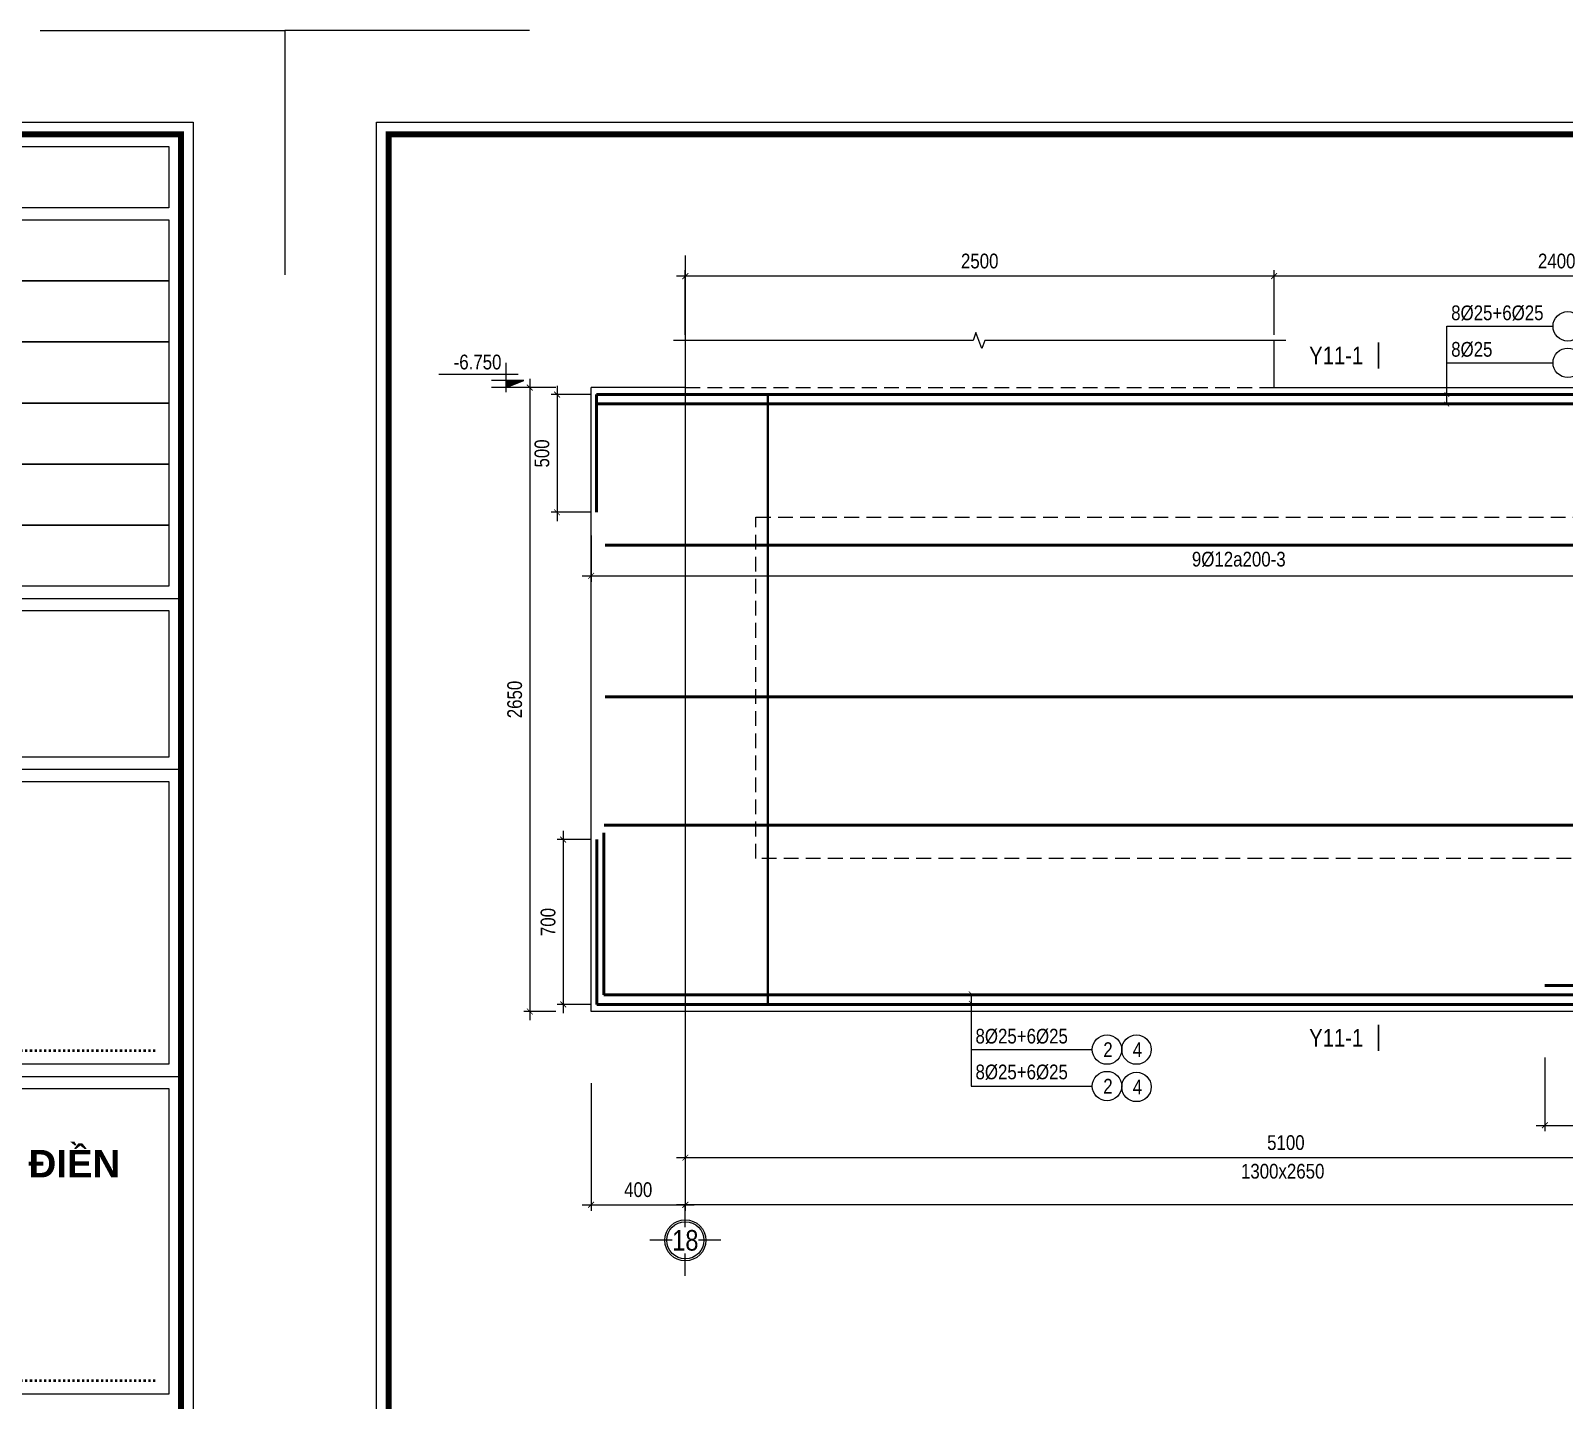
# Model space of a CAD drawing. Header units: millimetres. Extents: x 3014920 to 3563667, y -1638653 to -1356471.
# Drawn here: x 3148336 to 3154848, y -1611492 to -1605675 of the extents above; entities that cross this region are included whole.
import ezdxf
from ezdxf.enums import TextEntityAlignment as Align
from ezdxf.xclip import XClip

# ---------------------------------------------------------------- set-up
doc = ezdxf.new("R2010")
doc.units = ezdxf.units.MM
doc.header["$MEASUREMENT"] = 0
doc.header["$XCLIPFRAME"] = 0
doc.header["$PDMODE"] = 2
for name, pattern in [('6 TANG DIEN HINH 14-15$0$ACAD_ISO10W100', [18, 12, -3, 0, -3]), ('ACAD_ISO04W100', [30, 24, -3, 0, -3]), ('HIDDEN', [0.375, 0.25, -0.125])]:
    doc.linetypes.add(name, pattern=pattern)
doc.layers.get('0').update_dxf_attribs({"lineweight": 9})
doc.layers.get('Defpoints').update_dxf_attribs({"color": 10, "lineweight": 0})
for name, color, linetype, lineweight in [('2', 2, 'Continuous', 20), ('CDAI', 21, 'Continuous', 40), ('CTHEP', 50, 'Continuous', 50), ('DBAO', 90, 'Continuous', 13), ('DGIONG', 130, 'Continuous', 13), ('HATCH', 154, 'Continuous', 9), ('KTH', 154, 'Continuous', 9), ('Net khuat', 8, 'HIDDEN', 13), ('TEXT', 7, 'Continuous', 15), ('TRUC', 251, 'ACAD_ISO04W100', 9)]:
    doc.layers.add(name, color=color, linetype=linetype, lineweight=lineweight)
doc.layers.add('8', color=8, linetype='Continuous')
doc.styles.add('CHG_XX_Khung ten$0$A1 BORDER$0$Title Block DD$0$Arial - Bold', font='arialbd.ttf', dxfattribs={"height": 2.5})
doc.styles.add('HELVECONDENSE', font='VHELVCN_0.TTF')
doc.styles.add('Star-HelCon', font='VHELVCN_0.TTF')
doc.styles.add('TTP-HelCon', font='VHELVCN_0.TTF')
doc.styles.add('VNI-HELVE-CONDENSE', font='VHELVCN_0.TTF')
doc.dimstyles.new('kc-25', dxfattribs={"dimtxt": 62.5, "dimasz": 20, "dimexe": 20, "dimexo": 50, "dimgap": 25, "dimtad": 3, "dimdec": 0, "dimzin": 0, "dimdsep": 46, "dimtxsty": 'VNI-HELVE-CONDENSE', "dimblk": 'DIM', "dimcen": 2.5, "dimclrd": 256, "dimclre": 154, "dimclrt": 7, "dimaunit": 1, "dimadec": 0, "dimazin": 0, "dimtfac": 1, "dimtdec": 0, "dimtix": 1, "dimtmove": 0, "dimatfit": 3, "dimldrblk": 'DOT', "dimfxl": 1, "dimtolj": 1, "dimtzin": 0, "dimarcsym": 0})
doc.dimstyles.new('TTP-25', dxfattribs={"dimscale": 25, "dimtxt": 2.5, "dimasz": 1, "dimexe": 1, "dimexo": 1, "dimgap": 0.09, "dimtad": 0, "dimdec": 4, "dimrnd": 1, "dimzin": 9, "dimdsep": 46, "dimtxsty": 'TTP-HelCon', "dimblk": 'ARCHTICK', "dimcen": 0.09, "dimdle": 1.5, "dimclrd": 256, "dimclre": 256, "dimclrt": 7, "dimadec": 0, "dimazin": 0, "dimtfac": 1, "dimtdec": 4, "dimtmove": 0, "dimatfit": 3, "dimldrblk": 'ARCHTICK', "dimfxl": 1, "dimtvp": 1, "dimtolj": 1, "dimtzin": 0, "dimarcsym": 0})

# ---------------------------------------------------------------- blocks, each defined once
blk = doc.blocks.new('2Y-7')
at = {"layer": 'CTHEP'}
for p, q in [((43821.41112, -489.99789), (53.4545, -489.99789)), ((43821.41112, -949.99789), (53.4545, -949.99789)), ((43821.41112, -1409.99789), (53.4545, -1409.99789))]:
    blk.add_line(p, q, dxfattribs=at)
blk.add_lwpolyline([(30, -529.99859), (30, -30), (43870.00002, -30)], dxfattribs=at)
at = {"layer": 'DBAO', "linetype": 'Continuous', "flags": 128}
blk.add_lwpolyline([(0, -2000), (34299.99999, -2000), (34299.99999, -2750), (43900.00002, -2750), (43900.00002, 0)], dxfattribs=at)
blk = doc.blocks.new('_ArchTick')
at = {"color": 0, "linetype": 'ByBlock', "const_width": 0.15}
blk.add_lwpolyline([(-0.5, -0.5), (0.5, 0.5)], dxfattribs=at)
blk = doc.blocks.new('*D2740')
at = {"layer": 'Defpoints', "color": 0, "transparency": 16777216}
for p in [(400, 65.3), (10850, 65.3), (400, -475.6)]:
    blk.add_point(p, dxfattribs=at)
at = {"layer": 'KTH', "lineweight": -2, "transparency": 16777216}
for p, q in [((400, 40.3), (400, -500.6)), ((10850, 40.3), (10850, -500.6)), ((10887.5, -475.6), (362.5, -475.6))]:
    blk.add_line(p, q, dxfattribs=at)
at = {"layer": 'KTH', "lineweight": -2, "transparency": 16777216, "xscale": 25, "yscale": 25, "zscale": 25, "rotation": 180}
blk.add_blockref('_ArchTick', (400, -475.6), dxfattribs=at)
at = {"layer": 'KTH', "lineweight": -2, "transparency": 16777216, "xscale": 25, "yscale": 25, "zscale": 25}
blk.add_blockref('_ArchTick', (10850, -475.6), dxfattribs=at)
at = {"layer": 'KTH', "color": 7, "transparency": 16777216, "insert": (5625, -411.7), "char_height": 62.5, "attachment_point": 5, "style": 'TTP-HelCon'}
blk.add_mtext('\\A1;10450', dxfattribs=at)
blk = doc.blocks.new('*D2741')
at = {"layer": 'Defpoints', "color": 0, "transparency": 16777216}
for p in [(2900, 3468.4), (2900, 3194.4), (5300, 3194.4)]:
    blk.add_point(p, dxfattribs=at)
at = {"layer": 'KTH', "lineweight": -2, "transparency": 16777216}
for p, q in [((5337.5, 3468.4), (2862.5, 3468.4)), ((2900, 3219.4), (2900, 3493.4)), ((5300, 3219.4), (5300, 3493.4))]:
    blk.add_line(p, q, dxfattribs=at)
at = {"layer": 'KTH', "lineweight": -2, "transparency": 16777216, "xscale": 25, "yscale": 25, "zscale": 25, "rotation": 180}
blk.add_blockref('_ArchTick', (2900, 3468.4), dxfattribs=at)
at = {"layer": 'KTH', "lineweight": -2, "transparency": 16777216, "xscale": 25, "yscale": 25, "zscale": 25}
blk.add_blockref('_ArchTick', (5300, 3468.4), dxfattribs=at)
at = {"layer": 'KTH', "color": 7, "transparency": 16777216, "insert": (4100, 3532.3), "char_height": 62.5, "attachment_point": 5, "style": 'TTP-HelCon'}
blk.add_mtext('\\A1;2400', dxfattribs=at)
blk = doc.blocks.new('*D2743')
at = {"layer": 'Defpoints', "color": 0, "transparency": 16777216}
for p in [(0, 2392.6), (5500, 2392.6), (5500, 2195.4)]:
    blk.add_point(p, dxfattribs=at)
at = {"layer": 'KTH', "lineweight": -2, "transparency": 16777216}
for p, q in [((0, 2367.6), (0, 2170.4)), ((5500, 2367.6), (5500, 2170.4)), ((-37.5, 2195.4), (5537.5, 2195.4))]:
    blk.add_line(p, q, dxfattribs=at)
at = {"layer": 'KTH', "lineweight": -2, "transparency": 16777216, "xscale": 25, "yscale": 25, "zscale": 25, "rotation": 180}
blk.add_blockref('_ArchTick', (0, 2195.4), dxfattribs=at)
at = {"layer": 'KTH', "lineweight": -2, "transparency": 16777216, "xscale": 25, "yscale": 25, "zscale": 25}
blk.add_blockref('_ArchTick', (5500, 2195.4), dxfattribs=at)
at = {"layer": 'KTH', "color": 7, "transparency": 16777216, "insert": (2750, 2265.3), "char_height": 62.5, "attachment_point": 5, "style": 'TTP-HelCon'}
blk.add_mtext('\\A1;9Þ12a200-3', dxfattribs=at)
blk = doc.blocks.new('*D2745')
at = {"layer": 'Defpoints', "color": 0, "transparency": 16777216}
for p in [(-124.4, 2995.4), (-260.4, 345.4), (-124.4, 345.4)]:
    blk.add_point(p, dxfattribs=at)
at = {"layer": 'KTH', "lineweight": -2, "transparency": 16777216}
for p, q in [((-260.4, 3032.9), (-260.4, 307.9)), ((-149.4, 2995.4), (-285.4, 2995.4)), ((-149.4, 345.4), (-285.4, 345.4))]:
    blk.add_line(p, q, dxfattribs=at)
at = {"layer": 'KTH', "lineweight": -2, "transparency": 16777216, "xscale": 25, "yscale": 25, "zscale": 25}
for p, rotation in [((-260.4, 2995.4), 90), ((-260.4, 345.4), 270)]:
    blk.add_blockref('_ArchTick', p, dxfattribs=dict(at, rotation=rotation))
at = {"layer": 'KTH', "color": 7, "transparency": 16777216, "insert": (-324.3, 1670.4), "char_height": 62.5, "attachment_point": 5, "rotation": 90, "style": 'TTP-HelCon'}
blk.add_mtext('\\A1;2650', dxfattribs=at)
blk = doc.blocks.new('CODE')
at = {"layer": 'DBAO'}
for p, q in [((-62.5, -20), (-62.5, 105)), ((-62.5, 0), (-137.5, 30)), ((-137.5, 30), (0, 30)), ((-137.5, 0), (0, 0)), ((-112.5, 55), (223.6, 55))]:
    blk.add_line(p, q, dxfattribs=at)
at = {"layer": 'HATCH', "color": 1}
blk.add_solid([(-62.5, 0), (-137.5, 30), (-62.5, 30)], dxfattribs=at)
blk = doc.blocks.new('*D2746')
at = {"layer": 'Defpoints', "color": 0, "transparency": 16777216}
for p in [(400, 3468.4), (400, 3194.4), (2900, 3194.4)]:
    blk.add_point(p, dxfattribs=at)
at = {"layer": 'KTH', "lineweight": -2, "transparency": 16777216}
for p, q in [((2937.5, 3468.4), (362.5, 3468.4)), ((400, 3219.4), (400, 3493.4)), ((2900, 3219.4), (2900, 3493.4))]:
    blk.add_line(p, q, dxfattribs=at)
at = {"layer": 'KTH', "lineweight": -2, "transparency": 16777216, "xscale": 25, "yscale": 25, "zscale": 25, "rotation": 180}
blk.add_blockref('_ArchTick', (400, 3468.4), dxfattribs=at)
at = {"layer": 'KTH', "lineweight": -2, "transparency": 16777216, "xscale": 25, "yscale": 25, "zscale": 25}
blk.add_blockref('_ArchTick', (2900, 3468.4), dxfattribs=at)
at = {"layer": 'KTH', "color": 7, "transparency": 16777216, "insert": (1650, 3532.3), "char_height": 62.5, "attachment_point": 5, "style": 'TTP-HelCon'}
blk.add_mtext('\\A1;2500', dxfattribs=at)
blk = doc.blocks.new('dau truc')
blk.add_circle((0, 0), 180)
at = {"layer": '8'}
for p, q in [((0, 127), (0, 345)), ((-127, 0), (-345, 0)), ((0, -345), (0, -127)), ((345, 0), (127, 0))]:
    blk.add_line(p, q, dxfattribs=at)
blk.add_circle((0, 0), 200, dxfattribs=at)
at = {"layer": 'TEXT', "style": 'HELVECONDENSE'}
blk.add_attdef('A', text='', height=233, dxfattribs=at).set_placement((0, 0), align=Align.MIDDLE)
blk = doc.blocks.new('*D2752')
at = {"layer": 'Defpoints', "color": 0, "transparency": 16777216}
for p in [(0, 65.3), (400, 65.3), (400, -475.6)]:
    blk.add_point(p, dxfattribs=at)
at = {"layer": 'KTH', "lineweight": -2, "transparency": 16777216}
for p, q in [((0, 40.3), (0, -500.6)), ((400, 40.3), (400, -500.6)), ((-37.5, -475.6), (437.5, -475.6))]:
    blk.add_line(p, q, dxfattribs=at)
at = {"layer": 'KTH', "lineweight": -2, "transparency": 16777216, "xscale": 25, "yscale": 25, "zscale": 25, "rotation": 180}
blk.add_blockref('_ArchTick', (0, -475.6), dxfattribs=at)
at = {"layer": 'KTH', "lineweight": -2, "transparency": 16777216, "xscale": 25, "yscale": 25, "zscale": 25}
blk.add_blockref('_ArchTick', (400, -475.6), dxfattribs=at)
at = {"layer": 'KTH', "color": 7, "transparency": 16777216, "insert": (200, -411.7), "char_height": 62.5, "attachment_point": 5, "style": 'TTP-HelCon'}
blk.add_mtext('\\A1;400', dxfattribs=at)
blk = doc.blocks.new('*D2753')
at = {"layer": 'Defpoints', "color": 0, "transparency": 16777216}
for p in [(23.4, 2965.4), (-144.8, 2465.4), (23.4, 2465.4)]:
    blk.add_point(p, dxfattribs=at)
at = {"layer": 'KTH', "lineweight": -2, "transparency": 16777216}
for p, q in [((-144.8, 3002.9), (-144.8, 2427.9)), ((-1.6, 2965.4), (-169.8, 2965.4)), ((-1.6, 2465.4), (-169.8, 2465.4))]:
    blk.add_line(p, q, dxfattribs=at)
at = {"layer": 'KTH', "lineweight": -2, "transparency": 16777216, "xscale": 25, "yscale": 25, "zscale": 25}
for p, rotation in [((-144.8, 2965.4), 90), ((-144.8, 2465.4), 270)]:
    blk.add_blockref('_ArchTick', p, dxfattribs=dict(at, rotation=rotation))
at = {"layer": 'KTH', "color": 7, "transparency": 16777216, "insert": (-208.6, 2715.4), "char_height": 62.5, "attachment_point": 5, "rotation": 90, "style": 'TTP-HelCon'}
blk.add_mtext('\\A1;500', dxfattribs=at)
blk = doc.blocks.new('*D2754')
at = {"layer": 'Defpoints', "color": 0, "transparency": 16777216}
for p in [(24.5, 1075.4), (-118.7, 375.4), (24.5, 375.4)]:
    blk.add_point(p, dxfattribs=at)
at = {"layer": 'KTH', "lineweight": -2, "transparency": 16777216}
for p, q in [((-118.7, 1112.9), (-118.7, 337.9)), ((-0.5, 1075.4), (-143.7, 1075.4)), ((-0.5, 375.4), (-143.7, 375.4))]:
    blk.add_line(p, q, dxfattribs=at)
at = {"layer": 'KTH', "lineweight": -2, "transparency": 16777216, "xscale": 25, "yscale": 25, "zscale": 25}
for p, rotation in [((-118.7, 1075.4), 90), ((-118.7, 375.4), 270)]:
    blk.add_blockref('_ArchTick', p, dxfattribs=dict(at, rotation=rotation))
at = {"layer": 'KTH', "color": 7, "transparency": 16777216, "insert": (-182.6, 725.4), "char_height": 62.5, "attachment_point": 5, "rotation": 90, "style": 'TTP-HelCon'}
blk.add_mtext('\\A1;700', dxfattribs=at)
blk = doc.blocks.new('MC')
at = {"layer": 'CTHEP', "const_width": 10, "elevation": 0}
blk.add_lwpolyline([(36.4, 150), (36.4, 0)], dxfattribs=at)
at = {"layer": 'TEXT', "style": 'TTP-HelCon'}
blk.add_attdef('A', text='', height=100, dxfattribs=at).set_placement((-50, 25.5), align=Align.RIGHT)
blk = doc.blocks.new('DIM')
h = blk.add_hatch(color=1)
h.paths.add_polyline_path([(0.49, 0.29, 1), (0.29, 0.49), (-0.19, 0), (0.19, 0)])
h.paths.add_polyline_path([(0.19, 0), (-0.19, 0), (-0.49, -0.29, 1), (-0.29, -0.49)])
at = {"color": 9}
for p, q in [((-0.19, 0), (-1.5, 0)), ((0.19, 0), (1.5, 0))]:
    blk.add_line(p, q, dxfattribs=at)
at = {"color": 1}
for p, q in [((-0.49, -0.29), (0.29, 0.49)), ((-0.29, -0.49), (0.49, 0.29)), ((-0.19, 0), (0.19, 0))]:
    blk.add_line(p, q, dxfattribs=at)
blk.add_arc((-0.39, -0.39), 0.138, 135, 315, dxfattribs=at)
blk = doc.blocks.new('*D2757')
at = {"layer": 'Defpoints', "color": 0, "transparency": 16777216}
for p in [(5500, 95.3), (400, -75), (400, -275.6)]:
    blk.add_point(p, dxfattribs=at)
at = {"layer": 'KTH', "lineweight": -2, "transparency": 16777216}
for p, q in [((5500, 70.3), (5500, -300.6)), ((400, -100), (400, -300.6)), ((5537.5, -275.6), (362.5, -275.6))]:
    blk.add_line(p, q, dxfattribs=at)
at = {"layer": 'KTH', "lineweight": -2, "transparency": 16777216, "xscale": 25, "yscale": 25, "zscale": 25, "rotation": 180}
blk.add_blockref('_ArchTick', (400, -275.6), dxfattribs=at)
at = {"layer": 'KTH', "lineweight": -2, "transparency": 16777216, "xscale": 25, "yscale": 25, "zscale": 25}
blk.add_blockref('_ArchTick', (5500, -275.6), dxfattribs=at)
at = {"layer": 'KTH', "color": 7, "transparency": 16777216, "insert": (2950, -211.8), "char_height": 62.5, "attachment_point": 5, "style": 'TTP-HelCon'}
blk.add_mtext('\\A1;5100', dxfattribs=at)
blk = doc.blocks.new('*D2758')
at = {"layer": 'Defpoints', "color": 0, "transparency": 16777216}
for p in [(4050, 175.3), (5500, 175.3), (5500, -138.2)]:
    blk.add_point(p, dxfattribs=at)
at = {"layer": 'KTH', "lineweight": -2, "transparency": 16777216}
for p, q in [((4050, 150.3), (4050, -163.2)), ((5500, 150.3), (5500, -163.2)), ((4012.5, -138.2), (5537.5, -138.2))]:
    blk.add_line(p, q, dxfattribs=at)
at = {"layer": 'KTH', "lineweight": -2, "transparency": 16777216, "xscale": 25, "yscale": 25, "zscale": 25, "rotation": 180}
blk.add_blockref('_ArchTick', (4050, -138.2), dxfattribs=at)
at = {"layer": 'KTH', "lineweight": -2, "transparency": 16777216, "xscale": 25, "yscale": 25, "zscale": 25}
blk.add_blockref('_ArchTick', (5500, -138.2), dxfattribs=at)
at = {"layer": 'KTH', "color": 7, "transparency": 16777216, "insert": (4775, -74.3), "char_height": 62.5, "attachment_point": 5, "style": 'TTP-HelCon'}
blk.add_mtext('\\A1;1450', dxfattribs=at)
blk = doc.blocks.new('CHG_XX_Khung ten')
for p, q in [((687, 501), (824, 501)), ((687, 473), (824, 473)), ((687, 422.69), (824, 422.69))]:
    blk.add_line(p, q)
blk.add_lwpolyline([(15, 579), (826, 579), (826, 15), (15, 15)], close=True)
at = {"color": 4, "linetype": 'Continuous', "const_width": 1}
blk.add_lwpolyline([(17, 577), (824, 577), (824, 17), (17, 17)], close=True, dxfattribs=at)
at = {"linetype": 'Continuous'}
for points in [[(822, 565), (689, 565), (689, 575), (822, 575)], [(822, 553), (689, 553), (689, 563), (822, 563)], [(822, 543), (689, 543), (689, 553), (822, 553)], [(822, 533), (689, 533), (689, 543), (822, 543)], [(822, 523), (689, 523), (689, 533), (822, 533)], [(822, 513), (689, 513), (689, 523), (822, 523)], [(822, 503), (689, 503), (689, 513), (822, 513)], [(689, 499), (822, 499), (822, 475), (689, 475)], [(689, 471), (822, 471), (822, 424.69), (689, 424.69)]]:
    blk.add_lwpolyline(points, close=True, dxfattribs=at)
at = {"layer": 'Defpoints', "color": 1, "ltscale": 2}
for points in [[(40.06, 594), (0, 594), (0, 554)], [(800.94, 594), (841, 594), (841, 554)]]:
    blk.add_lwpolyline(points, dxfattribs=at)
at = {"style": 'CHG_XX_Khung ten$0$A1 BORDER$0$Title Block DD$0$Arial - Bold'}
for p in [(820, 427.69), (820, 373.62)]:
    blk.add_text('.....................................................', height=2, dxfattribs=at).set_placement(p, align=Align.MIDDLE_RIGHT)
at = {"ltscale": 10, "insert": (755.91, 410.64), "char_height": 4.5, "width": 121.2929, "attachment_point": 2, "style": 'CHG_XX_Khung ten$0$A1 BORDER$0$Title Block DD$0$Arial - Bold', "bg_fill": 2}
blk.add_mtext('CÔNG TY CỔ PHẦN THIÊN PHÚC ĐIỀN', dxfattribs=at)
at = {"linetype": 'Continuous'}
blk.add_lwpolyline([(689, 420.69), (822, 420.69), (822, 370.62), (689, 370.62)], close=True, dxfattribs=at)
blk = doc.blocks.new('2Y-11')
at = {"layer": 'CDAI'}
blk.add_lwpolyline([(750, 2965.4235), (750, 375.4235)], dxfattribs=at)
at = {"layer": 'CTHEP'}
for p, q in [((23.38227, 2965.4235), (23.38227, 2465.4235)), ((24.54176, 375.4235), (24.54176, 1075.4235)), ((54.54176, 1104.1879), (54.54176, 415.4235)), ((54.54176, 415.4235), (4050, 415.4235))]:
    blk.add_line(p, q, dxfattribs=at)
for points in [[(23.38227, 2965.4235), (11640.9723, 2965.4235)], [(23.38227, 2925.4235), (11455.44986, 2925.4235)], [(59.91365, 2326.3333), (11603.23858, 2326.3333)], [(59.91365, 1681.3333), (11603.24479, 1681.3333)], [(55.23304, 1136.72832), (11605.79946, 1136.72832)], [(4050, 455.4235), (11558.5243, 455.42351), (11558.5243, 1115.74978)], [(24.54176, 375.4235), (11638.5243, 375.4235), (11638.5243, 1075.4235)], [(4050, 415.4235), (9493.00391, 415.4235)]]:
    blk.add_lwpolyline(points, dxfattribs=at)
at = {"layer": 'DBAO', "linetype": 'Continuous'}
for p, q in [((2900, 2995.4235), (2900, 3194.42819)), ((0, 345.4235), (0, 2995.4235)), ((2900, 2995.4235), (5300, 2995.4235))]:
    blk.add_line(p, q, dxfattribs=at)
at = {"layer": 'DBAO', "linetype": 'Continuous', "flags": 128}
for points in [[(400, 3195.4235), (400, 2995.4235), (0, 2995.4235)], [(11668.5243, 2995.4235), (11668.5243, 345.4235), (0, 345.4235)]]:
    blk.add_lwpolyline(points, dxfattribs=at)
at = {"layer": 'DGIONG', "linetype": 'Continuous', "flags": 128}
blk.add_lwpolyline([(2950, 3195.4235), (1671.54306, 3195.4235), (1659.04306, 3161.08003), (1634.04306, 3229.76697), (1621.54306, 3195.4235), (350, 3195.4235)], dxfattribs=at)
at = {"layer": 'DGIONG'}
for centre in [(4146.87653, 3255.46483), (4146.82069, 3100.48383), (2190.49191, 183.5813), (2315.49191, 183.5813), (2190.49186, 28.6003), (2315.49191, 24.91527)]:
    blk.add_circle(centre, 62.5, dxfattribs=at)
at = {"layer": 'Net khuat', "ltscale": 250}
for p, q in [((400, 2995.4235), (2899.9925, 2995.4235)), ((700, 995.4235), (700, 2445.4235)), ((700, 2445.4235), (8099.47959, 2445.4235))]:
    blk.add_line(p, q, dxfattribs=at)
at = {"layer": 'Net khuat', "ltscale": 250, "flags": 128}
blk.add_lwpolyline([(8099.47959, 995.4235), (700, 995.4235)], dxfattribs=at)
at = {"layer": 'TRUC', "linetype": '6 TANG DIEN HINH 14-15$0$ACAD_ISO10W100', "ltscale": 1250}
blk.add_lwpolyline([(400, 3555.9235), (400, -74.45571)], dxfattribs=at)
at = {"xscale": 0.75, "yscale": 0.75, "zscale": 0.75}
for p in [(3315.64596, 3074.92974), (3315.64596, 177.04352)]:
    blk.add_blockref('MC', p, dxfattribs=at).add_auto_attribs({'A': 'Y11-1'})
at = {"layer": '2', "ltscale": 300}
ref = blk.add_blockref('dau truc', (400, -626.43588), dxfattribs=dict(at, xscale=0.4367131295148283, yscale=0.4367131295148283, zscale=0.4367131295148283))
ref.add_attrib('A', '18', dxfattribs={"layer": 'TEXT', "height": 87.5, "style": 'HELVECONDENSE'}).set_placement((400, -626.43588), align=Align.MIDDLE)
at = {"layer": 'KTH', "linetype": 'Continuous', "xscale": -1}
blk.add_blockref('CODE', (-422.93806, 2995.4235), dxfattribs=at)
at = {"layer": 'TEXT', "style": 'TTP-HelCon'}
for s, p in [('8Þ25+6Þ25', (3651.90476, 3281.31778, 0)), ('8Þ25', (3651.90476, 3126.33678, 0)), ('8Þ25+6Þ25', (1632.15598, 209.43424, 0)), ('8Þ25+6Þ25', (1632.15598, 57.36395, 0))]:
    blk.add_text(s, height=62.5, dxfattribs=at).set_placement(p)
blk.add_text('-6.750', height=62.5, dxfattribs=at).set_placement((-380.6714, 3072.41849), align=Align.RIGHT)
at = {"layer": 'TEXT', "style": 'Star-HelCon'}
for s, p in [('2', (2194.65858, 183.5813)), ('4', (2319.65858, 183.5813)), ('2', (2194.65853, 28.6003)), ('4', (2319.65858, 24.91527))]:
    blk.add_text(s, height=62.5, dxfattribs=at).set_placement(p, align=Align.MIDDLE)
at = {"layer": 'TEXT', "style": 'TTP-HelCon'}
blk.add_text('1300x2650', height=62.5, dxfattribs=at).set_placement((2936.48735, -364.21855, 0), align=Align.CENTER)
at = {"layer": 'KTH'}
for base, p1, p2, picture, middle in [((400, 3468.4328), (2900, 3194.42819), (400, 3194.42819), '*D2746', (1650, 3532.26614)), ((2900, 3468.4328), (5300, 3194.42819), (2900, 3194.42819), '*D2741', (4100, 3532.26614)), ((5500, -138.15613), (4050, 175.32625), (5500, 175.32625), '*D2758', (4775, -74.3228)), ((400, -275.6156), (5500, 95.32625), (400, -75.00252), '*D2757', (2950, -211.78227)), ((400, -475.57134), (10850, 65.32625), (400, 65.32625), '*D2740', (5625, -411.73801))]:
    dim = blk.add_linear_dim(base=base, p1=p1, p2=p2, dimstyle='TTP-25', override={"dimtmove": 1}, dxfattribs=at)
    dim.commit()
    dim.dimension.update_dxf_attribs({"geometry": picture, "text_midpoint": middle})
for base, p1, p2, angle, picture, middle in [((-260.43806, 345.4235), (-124.43806, 2995.4235), (-124.43806, 345.4235), 90, '*D2745', (-324.2714, 1670.4235)), ((400, -475.57134), (0, 65.32625), (400, 65.32625), 180, '*D2752', (200, -411.73801))]:
    dim = blk.add_linear_dim(base=base, p1=p1, p2=p2, angle=angle, dimstyle='TTP-25', override={"dimtmove": 1}, dxfattribs=at)
    dim.commit()
    dim.dimension.update_dxf_attribs({"geometry": picture, "text_midpoint": middle})
for p1, p2, distance, picture, middle in [((23.38227, 2965.4235), (23.38227, 2465.4235), -168.15539, '*D2753', (-208.60645, 2715.4235)), ((24.54176, 1075.4235), (24.54176, 375.4235), -143.27186, '*D2754', (-182.56344, 725.4235))]:
    dim = blk.add_aligned_dim(p1=p1, p2=p2, distance=distance, dimstyle='TTP-25', override={"dimtmove": 1}, dxfattribs=at)
    dim.commit()
    dim.dimension.update_dxf_attribs({"geometry": picture, "text_midpoint": middle})
dim = blk.add_linear_dim(base=(5500, 2195.4235), p1=(0, 2392.56017), p2=(5500, 2392.56017), text='9Þ12a200-3', dimstyle='TTP-25', override={"dimtmove": 1}, dxfattribs=at)
dim.commit()
dim.dimension.update_dxf_attribs({"geometry": '*D2743', "text_midpoint": (2750, 2265.34016)})
at = {"layer": 'DGIONG'}
for points in [[(3633.39292, 2965.4235), (3633.39273, 3255.46483), (4084.37653, 3255.46483)], [(3633.39296, 2925.4235), (3633.39273, 3100.48383), (4084.32069, 3100.48383)], [(1613.64411, 420.35775), (1613.64395, 183.5813), (2127.99191, 183.5813)], [(1613.64408, 380.35775), (1613.6439, 28.6003), (2127.99186, 28.6003)]]:
    blk.add_leader(points, dimstyle='kc-25', override={"dimtad": 0, "dimldrblk": 'ArchTick', "dimfxl": 100, "dimarcsym": 1}, dxfattribs=at)

msp = doc.modelspace()

# ---------------------------------------------------------------- block references
at = {"color": 5, "xscale": 25.92478421704392, "yscale": 25.92478421704392, "zscale": 25.92478421704392}
msp.add_blockref('CHG_XX_Khung ten', (3127612.34498, -1621074.38806), dxfattribs=at)
at = {"layer": 'DBAO'}
msp.add_blockref('2Y-11', (3150715.8613, -1610186.05514), dxfattribs=at)
at = {"layer": 'DGIONG', "color": 5}
ref = msp.add_blockref('2Y-7', (3108235.03775, -1606871.89744), dxfattribs=at)
XClip(ref).set_block_clipping_path([(-1027.2997417287, -4358.5059013059), (13691.313218269, 2012.4165215411)])

# ---------------------------------------------------------------- next in the draw order: block references
at = {"color": 5, "xscale": 25.92478421704392, "yscale": 25.92478421704392, "zscale": 25.92478421704392}
msp.add_blockref('CHG_XX_Khung ten', (3149415.08851, -1621074.38806), dxfattribs=at)

doc.saveas('drawing.dxf')
